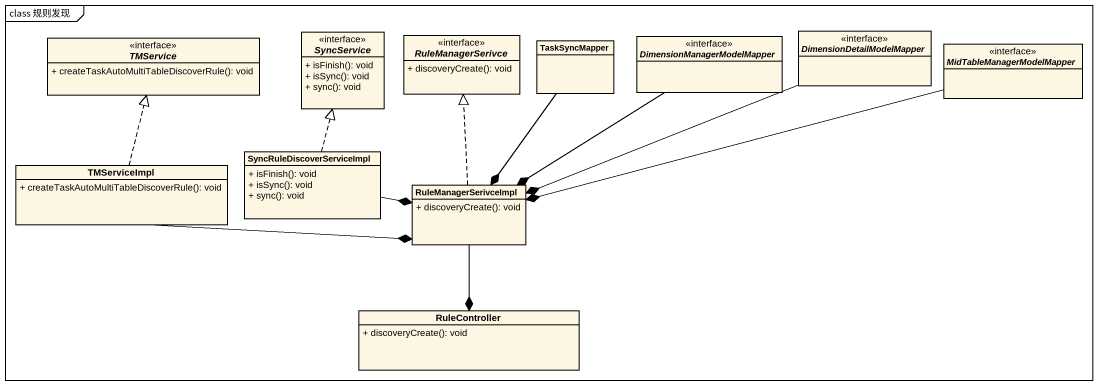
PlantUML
@startuml
mainframe class 规则发现
hide circle
hide empty members
skinparam classAttributeIconSize 0
interface TMService <<interface>> {
  + createTaskAutoMultiTableDiscoverRule(): void
}
interface SyncService <<interface>> {
  + isFinish(): void
  + isSync(): void
  + sync(): void
}
interface RuleManagerSerivce <<interface>> {
  + discoveryCreate(): void
}
class TaskSyncMapper
interface DimensionManagerModelMapper <<interface>>
interface DimensionDetailModelMapper <<interface>>
interface MidTableManagerModelMapper <<interface>>
class TMServiceImpl {
  + createTaskAutoMultiTableDiscoverRule(): void
}
class SyncRuleDiscoverServiceImpl {
  + isFinish(): void
  + isSync(): void
  + sync(): void
}
class RuleManagerSerivceImpl {
  + discoveryCreate(): void
}
class RuleController {
  + discoveryCreate(): void
}
TaskSyncMapper --* RuleManagerSerivceImpl
DimensionManagerModelMapper --* RuleManagerSerivceImpl
DimensionDetailModelMapper -left-* RuleManagerSerivceImpl
MidTableManagerModelMapper -left-* RuleManagerSerivceImpl
TMServiceImpl .up.|> TMService
TMServiceImpl -right-* RuleManagerSerivceImpl
SyncRuleDiscoverServiceImpl .up.|> SyncService
SyncRuleDiscoverServiceImpl -right-* RuleManagerSerivceImpl
RuleManagerSerivceImpl .up.|> RuleManagerSerivce
RuleManagerSerivceImpl --* RuleController
@enduml
